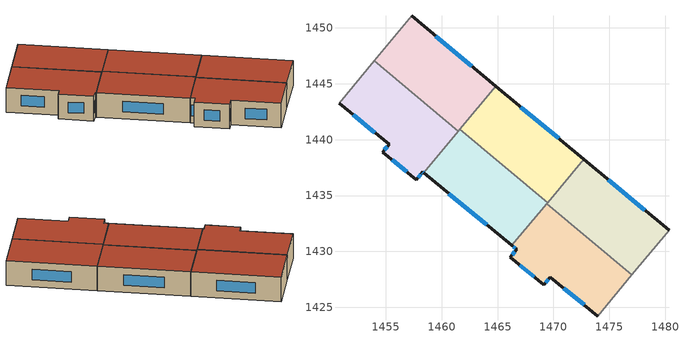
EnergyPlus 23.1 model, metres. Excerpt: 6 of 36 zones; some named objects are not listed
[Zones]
06693454ab34d84f_F5_dwelling_0
 floor to 06693454ab34d84f_F4_dwelling_0 (EU_floor_Construction): 1464.85,1444.79 1461.49,1440.76 1453.95,1447.05 1457.3,1451.08 z15
 wall outside (EU_wall_Construction): 1464.85,1444.79 1457.3,1451.08 z15:18
 wall to 06693454ab34d84f_F5_dwelling_1 (EU_wall_Construction): 1453.95,1447.05 1461.49,1440.76 z15:18
 wall adiabatic (EU_wall_Construction): 1457.3,1451.08 1453.95,1447.05 z15:18
 wall to 06693454ab34d84f_F5_dwelling_2 (EU_wall_Construction): 1461.63,1440.92 1464.85,1444.79 z15:18
 wall to 06693454ab34d84f_F5_dwelling_3 (EU_wall_Construction): 1461.49,1440.76 1461.63,1440.92 z15:18
 window (EU_Window_Construction): 1462.69,1446.59 1459.46,1449.28 z15.86:17.14
 roof outside (EU_roof_Construction): 1461.49,1440.76 1464.85,1444.79 1457.3,1451.08 1453.95,1447.05 z18
06693454ab34d84f_F5_dwelling_1
 floor to 06693454ab34d84f_F4_dwelling_1 (EU_floor_Construction): 1461.49,1440.76 1458.39,1437.03 1458.29,1437.11 1457.72,1436.42 1454.71,1438.89 1455.28,1439.59 1450.8,1443.28 1453.95,1447.05 z15
 wall outside (EU_wall_Construction): 1450.8,1443.28 1455.28,1439.59 1454.71,1438.89 1457.72,1436.42 1458.29,1437.11 1458.39,1437.03 z15:18
 wall adiabatic (EU_wall_Construction): 1453.95,1447.05 1450.8,1443.28 z15:18
 wall to 06693454ab34d84f_F5_dwelling_3 (EU_wall_Construction): 1458.39,1437.03 1461.49,1440.76 z15:18
 window (EU_Window_Construction): 1455.57,1438.19 1456.86,1437.12 / 1455.12,1439.39 1454.87,1439.09 / 1452.08,1442.22 1454,1440.64 / 1458.32,1437.09 1458.36,1437.06 / 1457.88,1436.62 1458.13,1436.91 z15.86:17.14
 roof outside (EU_roof_Construction): 1458.39,1437.03 1461.49,1440.76 1453.95,1447.05 1450.8,1443.28 1455.28,1439.59 1454.71,1438.89 1457.72,1436.42 1458.29,1437.11 z18
06693454ab34d84f_F5_dwelling_2
 floor to 06693454ab34d84f_F4_dwelling_2 (EU_floor_Construction): 1472.71,1438.24 1469.48,1434.38 1461.63,1440.92 1464.85,1444.79 z15
 wall outside (EU_wall_Construction): 1472.71,1438.24 1464.85,1444.79 z15:18
 wall to 06693454ab34d84f_F5_dwelling_3 (EU_wall_Construction): 1461.63,1440.92 1469.48,1434.38 z15:18
 wall to 06693454ab34d84f_F5_dwelling_4 (EU_wall_Construction): 1469.48,1434.38 1472.71,1438.24 z15:18
 window (EU_Window_Construction): 1470.46,1440.11 1467.09,1442.92 z15.86:17.14
 roof outside (EU_roof_Construction): 1469.48,1434.38 1472.71,1438.24 1464.85,1444.79 1461.63,1440.92 z18
06693454ab34d84f_F5_dwelling_3
 floor to 06693454ab34d84f_F4_dwelling_3 (EU_floor_Construction): 1469.48,1434.38 1466.28,1430.53 1458.39,1437.03 1461.63,1440.92 z15
 wall outside (EU_wall_Construction): 1458.39,1437.03 1466.28,1430.53 z15:18
 wall to 06693454ab34d84f_F5_dwelling_5 (EU_wall_Construction): 1466.28,1430.53 1469.39,1434.26 z15:18
 wall to 06693454ab34d84f_F5_dwelling_4 (EU_wall_Construction): 1469.39,1434.26 1469.48,1434.38 z15:18
 window (EU_Window_Construction): 1460.64,1435.18 1464.03,1432.39 z15.86:17.14
 roof outside (EU_roof_Construction): 1466.28,1430.53 1469.48,1434.38 1461.63,1440.92 1458.39,1437.03 z18
06693454ab34d84f_F5_dwelling_4
 floor to 06693454ab34d84f_F4_dwelling_4 (EU_floor_Construction): 1480.34,1431.88 1477.03,1427.9 1469.39,1434.26 1472.71,1438.24 z15
 wall outside (EU_wall_Construction): 1480.34,1431.88 1472.71,1438.24 z15:18
 wall adiabatic (EU_wall_Construction): 1477.03,1427.9 1480.34,1431.88 z15:18
 wall to 06693454ab34d84f_F5_dwelling_5 (EU_wall_Construction): 1469.39,1434.26 1477.03,1427.9 z15:18
 window (EU_Window_Construction): 1478.16,1433.7 1474.89,1436.43 z15.86:17.14
 roof outside (EU_roof_Construction): 1477.03,1427.9 1480.34,1431.88 1472.71,1438.24 1469.39,1434.26 z18
06693454ab34d84f_F5_dwelling_5
 floor to 06693454ab34d84f_F4_dwelling_5 (EU_floor_Construction): 1477.03,1427.9 1473.95,1424.22 1469.71,1427.71 1469.14,1427.01 1466.13,1429.49 1466.7,1430.19 1466.28,1430.53 1469.39,1434.26 z15
 wall outside (EU_wall_Construction): 1466.28,1430.53 1466.7,1430.19 1466.13,1429.49 1469.14,1427.01 1469.71,1427.71 1473.95,1424.22 z15:18
 wall adiabatic (EU_wall_Construction): 1473.95,1424.22 1477.03,1427.9 z15:18
 window (EU_Window_Construction): 1466.99,1428.78 1468.28,1427.72 / 1466.54,1429.99 1466.3,1429.69 / 1466.4,1430.43 1466.58,1430.29 / 1470.93,1426.71 1472.74,1425.21 / 1469.31,1427.21 1469.55,1427.51 z15.86:17.14
 roof outside (EU_roof_Construction): 1473.95,1424.22 1477.03,1427.9 1469.39,1434.26 1466.28,1430.53 1466.7,1430.19 1466.13,1429.49 1469.14,1427.01 1469.71,1427.71 z18
[Building]
EU S2 Campaign: North Axis=0; Terrain=City; Solar Distribution=FullExterior
[Site:Location]
Helsinki-Vantaa.AP: Latitude=60.317; Longitude=24.963; Time Zone=2; Elevation=54.6
[SizingPeriod:WeatherFileDays]
AnnualSizingPeriod: Begin Month=1; Begin Day of Month=1; End Month=12; End Day of Month=31; Day of Week for Start Day=Monday; Use Weather File Daylight Saving Period=No; Use Weather File Rain and Snow Indicators=No
[MATERIAL]
EU_InternalMass_Material: Roughness=MediumRough; Thickness=0.1; Conductivity=1; Density=1800; Specific Heat=900; Thermal Absorptance=0.9; Solar Absorptance=0.7; Visible Absorptance=0.7
[MATERIAL:NOMASS] Roughness=MediumRough; Thermal Absorptance=0.9; Solar Absorptance=0.7; Visible Absorptance=0.7
Name | Thermal Resistance
EU_wall_NoMass | 1.10183
EU_roof_NoMass; EU_floor_NoMass | 1.70606
[WINDOWMATERIAL:SIMPLEGLAZINGSYSTEM]
EU_Window_SimpleGlazing: UFactor=3.11035; Solar Heat Gain Coefficient=0.8; Visible Transmittance=0.8
[CONSTRUCTION]
EU_wall_Construction: EU_wall_NoMass
EU_roof_Construction: EU_roof_NoMass
EU_floor_Construction: EU_floor_NoMass
EU_Window_Construction: EU_Window_SimpleGlazing
EU_InternalMass_Construction: EU_InternalMass_Material
[ZONE] Type=1; Multiplier=1; Ceiling Height=autocalculate; Floor Area=autocalculate; Part of Total Floor Area=Yes
Name | Volume
06693454ab34d84f_F5_dwelling_0 | 154.435
06693454ab34d84f_F5_dwelling_1; 06693454ab34d84f_F5_dwelling_5 | 154.414
06693454ab34d84f_F5_dwelling_2 | 154.408
06693454ab34d84f_F5_dwelling_3 | 154.422
06693454ab34d84f_F5_dwelling_4 | 154.415
[INTERNALMASS] Construction=EU_InternalMass_Construction
Name | Zone or ZoneList | Surface Area
06693454ab34d84f_F5_dwelling_0_EU_InternalMass | 06693454ab34d84f_F5_dwelling_0 | 51.4784
06693454ab34d84f_F5_dwelling_1_EU_InternalMass | 06693454ab34d84f_F5_dwelling_1 | 51.4714
06693454ab34d84f_F5_dwelling_2_EU_InternalMass | 06693454ab34d84f_F5_dwelling_2 | 51.4692
06693454ab34d84f_F5_dwelling_3_EU_InternalMass | 06693454ab34d84f_F5_dwelling_3 | 51.4738
06693454ab34d84f_F5_dwelling_4_EU_InternalMass | 06693454ab34d84f_F5_dwelling_4 | 51.4719
06693454ab34d84f_F5_dwelling_5_EU_InternalMass | 06693454ab34d84f_F5_dwelling_5 | 51.4716
[OTHEREQUIPMENT] Fuel Type=Electricity; Design Level Calculation Method=Watts/Area; Power per Zone Floor Area=1; Fraction Latent=0; Fraction Radiant=0; Fraction Lost=0; Carbon Dioxide Generation Rate=0; EndUse Subcategory=EU_Step8_InternalGains
Name | Zone or ZoneList or Space or SpaceList | Schedule
EU_Step8_InternalGain_06693454ab34d84f_F5_dwelling_0_f000 | 06693454ab34d84f_F5_dwelling_0 | EU_Step8_GainSchedule_06693454ab34d84f_F5_dwelling_0_f000
EU_Step8_InternalGain_06693454ab34d84f_F5_dwelling_1_f000 | 06693454ab34d84f_F5_dwelling_1 | EU_Step8_GainSchedule_06693454ab34d84f_F5_dwelling_1_f000
EU_Step8_InternalGain_06693454ab34d84f_F5_dwelling_2_f000 | 06693454ab34d84f_F5_dwelling_2 | EU_Step8_GainSchedule_06693454ab34d84f_F5_dwelling_2_f000
EU_Step8_InternalGain_06693454ab34d84f_F5_dwelling_3_f000 | 06693454ab34d84f_F5_dwelling_3 | EU_Step8_GainSchedule_06693454ab34d84f_F5_dwelling_3_f000
EU_Step8_InternalGain_06693454ab34d84f_F5_dwelling_4_f000 | 06693454ab34d84f_F5_dwelling_4 | EU_Step8_GainSchedule_06693454ab34d84f_F5_dwelling_4_f000
EU_Step8_InternalGain_06693454ab34d84f_F5_dwelling_5_f000 | 06693454ab34d84f_F5_dwelling_5 | EU_Step8_GainSchedule_06693454ab34d84f_F5_dwelling_5_f000
[ZONEVENTILATION:DESIGNFLOWRATE] Schedule=EU_AlwaysOn; Design Flow Rate Calculation Method=AirChanges/Hour; Air Changes per Hour=0.756316; Ventilation Type=Natural; Fan Pressure Rise=0; Fan Total Efficiency=1; Constant Term Coefficient=1; Temperature Term Coefficient=0; Velocity Term Coefficient=0; Velocity Squared Term Coefficient=0; Minimum Indoor Temperature=-100; Maximum Indoor Temperature=100; Delta Temperature=-100; Minimum Outdoor Temperature=-100; Maximum Outdoor Temperature=100; Maximum Wind Speed=40
Name | Zone or ZoneList or Space or SpaceList
EU_ConstantAir_06693454ab34d84f_F5_dwelling_0 | 06693454ab34d84f_F5_dwelling_0
EU_ConstantAir_06693454ab34d84f_F5_dwelling_1 | 06693454ab34d84f_F5_dwelling_1
EU_ConstantAir_06693454ab34d84f_F5_dwelling_2 | 06693454ab34d84f_F5_dwelling_2
EU_ConstantAir_06693454ab34d84f_F5_dwelling_3 | 06693454ab34d84f_F5_dwelling_3
EU_ConstantAir_06693454ab34d84f_F5_dwelling_4 | 06693454ab34d84f_F5_dwelling_4
EU_ConstantAir_06693454ab34d84f_F5_dwelling_5 | 06693454ab34d84f_F5_dwelling_5
[HVACTEMPLATE:ZONE:IDEALLOADSAIRSYSTEM] System Availability Schedule=EU_AlwaysOn; Maximum Heating Supply Air Temperature=50; Minimum Cooling Supply Air Temperature=13; Maximum Heating Supply Air Humidity Ratio=0.0156; Minimum Cooling Supply Air Humidity Ratio=0.0077; Heating Limit=NoLimit; Cooling Limit=NoLimit; Heating Availability Schedule=EU_AlwaysOn; Cooling Availability Schedule=EU_CoolingOff; Dehumidification Control Type=ConstantSensibleHeatRatio; Cooling Sensible Heat Ratio=0.7; Dehumidification Setpoint=60; Humidification Control Type=None; Humidification Setpoint=30; Outdoor Air Method=None; Outdoor Air Flow Rate per Person=0.00944; Outdoor Air Flow Rate per Zone Floor Area=0; Outdoor Air Flow Rate per Zone=0; Demand Controlled Ventilation Type=None; Outdoor Air Economizer Type=NoEconomizer; Heat Recovery Type=None; Sensible Heat Recovery Effectiveness=0.7; Latent Heat Recovery Effectiveness=0.65
Name | Template Thermostat
06693454ab34d84f_F5_dwelling_0 | EU_HeatOnly_06693454ab34d84f_F5_dwelling_0
06693454ab34d84f_F5_dwelling_1 | EU_HeatOnly_06693454ab34d84f_F5_dwelling_1
06693454ab34d84f_F5_dwelling_2 | EU_HeatOnly_06693454ab34d84f_F5_dwelling_2
06693454ab34d84f_F5_dwelling_3 | EU_HeatOnly_06693454ab34d84f_F5_dwelling_3
06693454ab34d84f_F5_dwelling_4 | EU_HeatOnly_06693454ab34d84f_F5_dwelling_4
06693454ab34d84f_F5_dwelling_5 | EU_HeatOnly_06693454ab34d84f_F5_dwelling_5
[SIZING:ZONE] Zone Cooling Design Supply Air Temperature Input Method=SupplyAirTemperature; Zone Cooling Design Supply Air Temperature=13; Zone Heating Design Supply Air Temperature Input Method=SupplyAirTemperature; Zone Heating Design Supply Air Temperature=50; Zone Cooling Design Supply Air Humidity Ratio=0.008; Zone Heating Design Supply Air Humidity Ratio=0.008; Cooling Design Air Flow Method=DesignDay; Cooling Design Air Flow Rate=0; Cooling Minimum Air Flow per Zone Floor Area=0.000762; Cooling Minimum Air Flow=0; Cooling Minimum Air Flow Fraction=0.2; Heating Design Air Flow Method=DesignDay; Heating Design Air Flow Rate=0; Heating Maximum Air Flow per Zone Floor Area=0.002032; Heating Maximum Air Flow=0.141576; Heating Maximum Air Flow Fraction=0.3; Account for Dedicated Outdoor Air System=No; Dedicated Outdoor Air System Control Strategy=NeutralSupplyAir; Dedicated Outdoor Air Low Setpoint Temperature for Design=autosize; Dedicated Outdoor Air High Setpoint Temperature for Design=autosize; Zone Load Sizing Method=Sensible Load Only No Latent Load; Zone Latent Cooling Design Supply Air Humidity Ratio Input Method=HumidityRatioDifference; Zone Cooling Design Supply Air Humidity Ratio Difference=0.005; Zone Latent Heating Design Supply Air Humidity Ratio Input Method=HumidityRatioDifference; Zone Humidification Design Supply Air Humidity Ratio Difference=0.005
06693454ab34d84f_F5_dwelling_0; 06693454ab34d84f_F5_dwelling_1; 06693454ab34d84f_F5_dwelling_2; 06693454ab34d84f_F5_dwelling_3; 06693454ab34d84f_F5_dwelling_4; 06693454ab34d84f_F5_dwelling_5
[SCHEDULE:CONSTANT]
Name | Hourly Value
EU_AlwaysOn | 1
EU_CoolingOff | 0
[SCHEDULE:FILE] Column Number=1; Rows to Skip at Top=0; Number of Hours of Data=8760; Column Separator=Comma; Interpolate to Timestep=No; Minutes per Item=60; Adjust Schedule for Daylight Savings=Yes
Name | File
EU_Step8_GainSchedule_06693454ab34d84f_F5_dwelling_0_f000 | ../../schedules/06693454ab34d84f/06693454ab34d84f_F5_dwelling_0_f000_gain.csv
EU_Step8_GainSchedule_06693454ab34d84f_F5_dwelling_1_f000 | ../../schedules/06693454ab34d84f/06693454ab34d84f_F5_dwelling_1_f000_gain.csv
EU_Step8_GainSchedule_06693454ab34d84f_F5_dwelling_2_f000 | ../../schedules/06693454ab34d84f/06693454ab34d84f_F5_dwelling_2_f000_gain.csv
EU_Step8_GainSchedule_06693454ab34d84f_F5_dwelling_3_f000 | ../../schedules/06693454ab34d84f/06693454ab34d84f_F5_dwelling_3_f000_gain.csv
EU_Step8_GainSchedule_06693454ab34d84f_F5_dwelling_4_f000 | ../../schedules/06693454ab34d84f/06693454ab34d84f_F5_dwelling_4_f000_gain.csv
EU_Step8_GainSchedule_06693454ab34d84f_F5_dwelling_5_f000 | ../../schedules/06693454ab34d84f/06693454ab34d84f_F5_dwelling_5_f000_gain.csv
